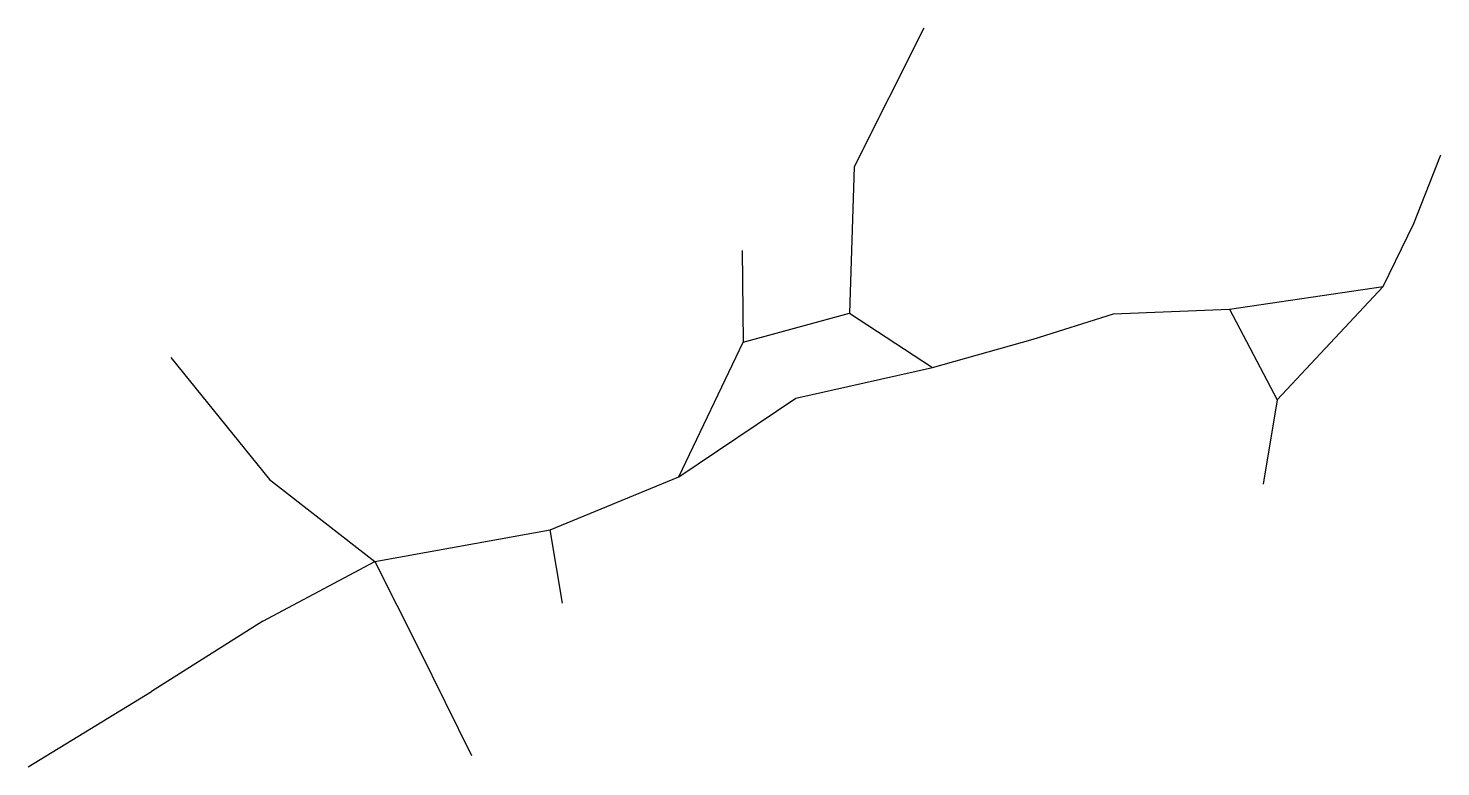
# Model space of a CAD drawing. Header units: millimetres. Extents: x 133 to 343, y 32 to 142.
import ezdxf

# ---------------------------------------------------------------- set-up
doc = ezdxf.new("R2010")
doc.units = ezdxf.units.MM
doc.layers.get('0').update_dxf_attribs({"linetype": 'CONTINUOUS'})

msp = doc.modelspace()

# ---------------------------------------------------------------- linework, layer by layer
for p, q in [((266, 142.13), (255.65, 121.49)), ((338.82, 113.06), (342.84, 123.3)), ((255.65, 121.49), (254.91, 99.72)), ((334.26, 103.73), (338.82, 113.06)), ((238.96, 109.05), (239.12, 95.42)), ((311.42, 100.36), (334.26, 103.73)), ((318.5, 86.83), (334.26, 103.73)), ((239.12, 95.42), (254.91, 99.72)), ((254.91, 99.72), (267.26, 91.67)), ((282.25, 95.87), (294.16, 99.66)), ((294.16, 99.66), (311.42, 100.36)), ((311.42, 100.36), (318.5, 86.83)), ((229.58, 75.39), (239.12, 95.42)), ((267.26, 91.67), (282.25, 95.87)), ((154.01, 93.15), (168.7, 75.02)), ((246.97, 87.09), (267.26, 91.67)), ((229.58, 75.39), (246.97, 87.09)), ((318.5, 86.83), (316.43, 74.29)), ((168.7, 75.02), (184.34, 62.78)), ((210.42, 67.53), (229.58, 75.39)), ((184.34, 62.78), (210.42, 67.53)), ((212.24, 56.6), (210.42, 67.53)), ((167.72, 53.94), (184.34, 62.78)), ((184.34, 62.78), (190.9, 49.82)), ((167.72, 53.94), (151.15, 43.45)), ((190.9, 49.82), (198.71, 33.95)), ((132.83, 32.26), (151.15, 43.45))]:
    msp.add_line(p, q)

doc.saveas('drawing.dxf')
